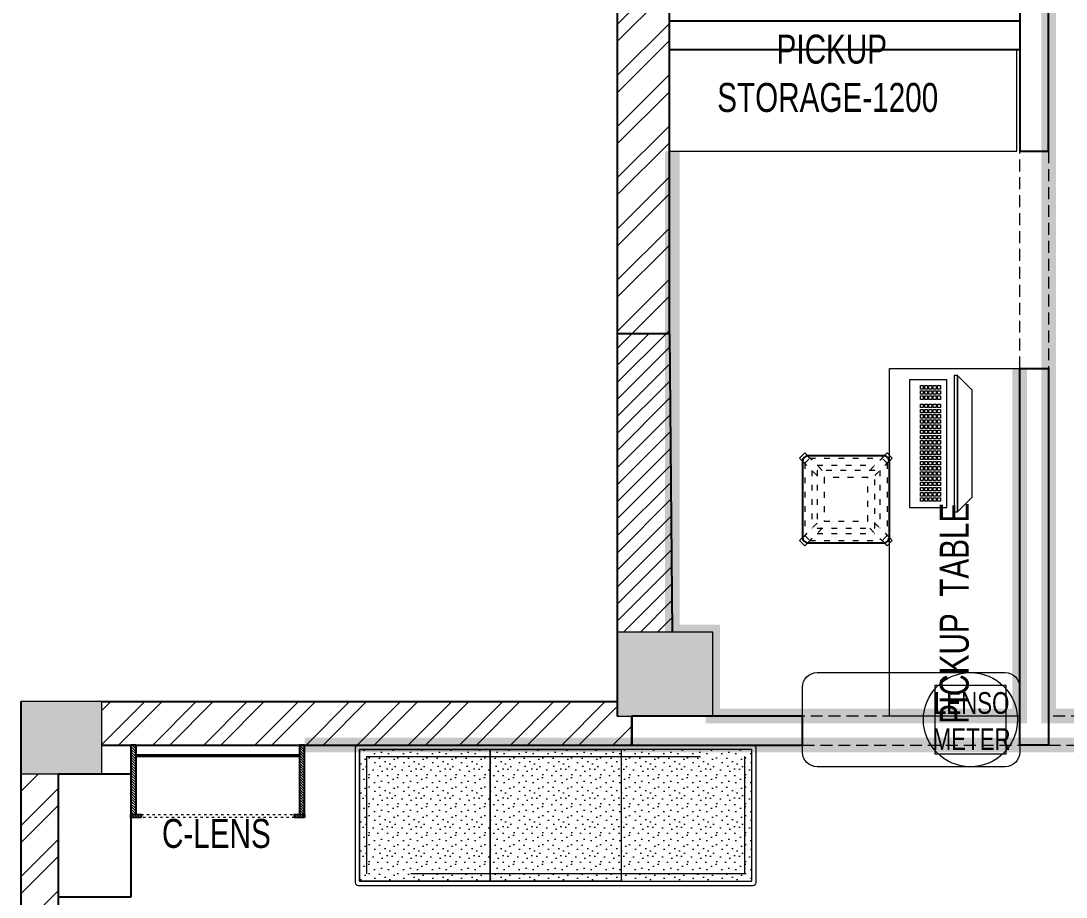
# Model space of a CAD drawing. Header units: feet. Extents: x 9622433 to 9628480, y -5942339 to -5927921.
# Drawn here: x 9622440 to 9626050, y -5934346 to -5931321 of the extents above; entities that cross this region are included whole.
import ezdxf

# ---------------------------------------------------------------- set-up
doc = ezdxf.new("R2010")
doc.units = ezdxf.units.FT
doc.header["$LTSCALE"] = 33
doc.header["$MEASUREMENT"] = 0
for name, pattern in [('a_p6_plan_L18$0$HIDDEN', [0.375, 0.25, -0.125]), ('ACAD_ISO03W100', [30, 12, -18]), ('HIDDEN2', [4.7625, 3.175, -1.5875])]:
    doc.linetypes.add(name, pattern=pattern)
for name, color, linetype, lineweight in [('A-COL', 243, 'Continuous', 9), ('column hatch', 5, 'Continuous', 0), ('HIDDEN LINE', 177, 'Continuous', 0), ('LENS-CURTAIN', 5, 'a_p6_plan_L18$0$HIDDEN', 9), ('LENS-DIM', 252, 'Continuous', 5), ('LENS-HATCH', 251, 'Continuous', 5), ('LENS-PARTITION', 21, 'Continuous', 25), ('LENS-TEXT', 31, 'Continuous', 5), ('LENS_CURTAIN', 5, 'a_p6_plan_L18$0$HIDDEN', 9), ('LK-EQPMT', 3, 'Continuous', 18), ('LK-FF&E FLOOR', 1, 'Continuous', 9), ('LK-FF&E WALL', 1, 'Continuous', 9), ('LK-FLUTTED FINISH', 20, 'Continuous', 30), ('LK-IT', 3, 'Continuous', 18), ('LK-TILES FINISH', 251, 'Continuous', 5), ('LN-ELEVATION-1', 81, 'Continuous', 25), ('LN-ELEVATION-2', 103, 'Continuous', 20), ('LN-ELEVATION-3', 125, 'Continuous', 18), ('LN-ELEVATION-4', 145, 'Continuous', 13), ('LN-ELEVATION-5', 167, 'Continuous', 5), ('LN-HATCH', 251, 'Continuous', 0), ('PLANO-TXT', 252, 'Continuous', 5)]:
    doc.layers.add(name, color=color, linetype=linetype, lineweight=lineweight)
doc.layers.add('A-WALL', color=1, linetype='Continuous')
doc.styles.add('LK TXT', font='GILC____.TTF', dxfattribs={"height": 100})
pattern_1 = [(225, (-9380682.82, 5277022.06), (88.2999593, -88.2999593), []), (225, (-9380741.69, 5277022.06), (88.2999593, -88.2999593), [])]
pattern_2 = [(45, (3990327.2935, 1709214.6916), (-4.4901280605, 4.4901280605), [])]

# ---------------------------------------------------------------- blocks, each defined once
blk = doc.blocks.new('3 seater Bench 1385')
at = {"layer": 'LENS-HATCH', "lineweight": 0}
h = blk.add_hatch(dxfattribs=at)
h.set_pattern_fill('STIP1', color=177, scale=100, angle=270, pattern_type=2)
h.set_pattern_definition([(270, (6617025.25, -170439.11), (100, -2e-13), [0, -100]), (270, (6617009.25, -170451.11), (100, -2e-13), [0, -100]), (270, (6616985.25, -170446.11), (100, -2e-13), [0, -100]), (270, (6616962.25, -170481.11), (100, -2e-13), [0, -100]), (270, (6616998.25, -170478.11), (100, -2e-13), [0, -100]), (270, (6617022.25, -170505.11), (100, -2e-13), [0, -100]), (270, (6617029.25, -170470.11), (100, -2e-13), [0, -100]), (270, (6616988.25, -170512.11), (100, -2e-13), [0, -100]), (270, (6616956.25, -170507.11), (100, -2e-13), [0, -100]), (270, (6616941.25, -170433.11), (100, -2e-13), [0, -100]), (270, (6616961.25, -170451.11), (100, -2e-13), [0, -100]), (270, (6616942.25, -170465.11), (100, -2e-13), [0, -100]), (270, (6617006.25, -170526.11), (100, -2e-13), [0, -100]), (270, (6616981.25, -170494.11), (100, -2e-13), [0, -100]), (270, (6617014.25, -170486.11), (100, -2e-13), [0, -100]), (270, (6617005.25, -170503.11), (100, -2e-13), [0, -100]), (270, (6616978.25, -170467.11), (100, -2e-13), [0, -100]), (270, (6617032.25, -170495.11), (100, -2e-13), [0, -100]), (270, (6616973.25, -170526.11), (100, -2e-13), [0, -100]), (270, (6616943.25, -170523.11), (100, -2e-13), [0, -100])])
h.paths.add_polyline_path([(677.5, 227.5), (225.8, 227.5), (225.8, -227.5), (677.5, -227.5)])
h.paths.add_polyline_path([(-225.8, 227.5), (225.8, 227.5), (225.8, -227.5), (-225.8, -227.5)])
h.paths.add_polyline_path([(-677.5, 227.5), (-225.8, 227.5), (-225.8, -227.5), (-677.5, -227.5)])
at = {"layer": 'LN-ELEVATION-2', "ltscale": 0.5}
for points in [[(-677.5, 227.5), (-225.8, 227.5), (-225.8, -227.5), (-677.5, -227.5)], [(-225.8, 227.5), (225.8, 227.5), (225.8, -227.5), (-225.8, -227.5)], [(677.5, 227.5), (225.8, 227.5), (225.8, -227.5), (677.5, -227.5)]]:
    blk.add_lwpolyline(points, close=True, dxfattribs=at)
at = {"layer": 'LN-ELEVATION-5', "ltscale": 0.5}
blk.add_lwpolyline([(682.5, 242.5), (-682.5, 242.5, 0.414214), (-692.5, 232.5), (-692.5, -232.5, 0.414214), (-682.5, -242.5), (682.5, -242.5, 0.414214), (692.5, -232.5), (692.5, 232.5, 0.414214)], format="xyb", close=True, dxfattribs=at)
blk.add_lwpolyline([(677.5, 227.5), (-677.5, 227.5), (-677.5, -227.5), (677.5, -227.5)], close=True, dxfattribs=at)
at = {"layer": 'LN-ELEVATION-5', "linetype": 'HIDDEN2', "ltscale": 11}
blk.add_lwpolyline([(-652.5, 202.5), (652.5, 202.5), (652.5, -202.5), (-652.5, -202.5)], close=True, dxfattribs=at)
blk = doc.blocks.new('A$Cbfece080')
at = {"layer": 'column hatch'}
h = blk.add_hatch(color=8, dxfattribs=at)
h.dxf.hatch_style = 1
h.paths.add_polyline_path([(-1581.3, 928.5), (-1861.3, 928.5), (-1861.3, 588.5), (-1681.3, 588.5), (-1581.3, 588.5)])
h.paths.add_polyline_path([(2118.7, 1718.5), (1908.7, 1718.5), (1908.7, 1343.5), (2118.7, 1343.5)])
h.paths.add_polyline_path([(2118.7, -3026.5), (1788.7, -3026.5), (1788.7, -3316.5), (2118.7, -3316.5)])
h.paths.add_polyline_path([(-1531.3, -3791.5), (-1861.3, -3791.5), (-1861.3, -4081.5), (-1531.3, -4081.5)])
h.paths.add_polyline_path([(-3641.3, -4031.5), (-3921.3, -4031.5), (-3921.3, -4281.5), (-3641.3, -4281.5)])
h.paths.add_polyline_path([(-384.9, -8080.2), (-665.8, -8080.2), (-665.8, -8305.1), (-384.9, -8305.1)])
h.paths.add_polyline_path([(-3621.3, -8606.5), (-3921.3, -8606.5), (-3921.3, -8896.5), (-3621.3, -8896.5)])
h.paths.add_polyline_path([(-3671.3, -11506.5), (-3921.3, -11506.5), (-3921.3, -11846.5), (-3671.3, -11846.5)])
at = {"layer": 'LN-HATCH'}
h = blk.add_hatch(dxfattribs=at)
h.set_pattern_fill('ANSI32', color=256, scale=333, angle=180)
h.set_pattern_definition(pattern_1)
h.paths.add_polyline_path([(2118.7, -3316.5), (1988.7, -3316.5), (1988.7, -7616.5), (1888.7, -7616.5), (1888.7, -11846.5), (2118.7, -11846.5)])
h.paths.add_polyline_path([(-3791.3, -4281.5), (-3921.3, -4281.5), (-3921.3, -8606.5), (-3791.3, -8606.5)])
h.paths.add_polyline_path([(-1811.3, -4081.5), (-1861.3, -4081.5), (-1861.3, -4031.5), (-3641.3, -4031.5), (-3641.3, -4181.5), (-1811.3, -4181.5)])
h.paths.add_polyline_path([(2118.7, 1343.5), (1988.7, 1343.5), (1988.7, -3026.5), (2118.7, -3026.5)])
h = blk.add_hatch(dxfattribs=at)
h.set_pattern_fill('ANSI32', color=256, scale=333, angle=180)
h.set_pattern_definition(pattern_1)
h.paths.add_polyline_path([(-1681.3, 88.5), (-1861.3, 88.5), (-1861.3, -2761.5), (-1681.3, -2761.5)])
h = blk.add_hatch(dxfattribs=at)
h.set_pattern_fill('ANSI31', color=256, scale=333, angle=180)
h.set_pattern_definition([(225, (-9380682.822, 5277022.065), (29.43331977, -29.43331977), [])])
h.paths.add_polyline_path([(-1681.3, -2761.5), (-1861.3, -2761.5), (-1861.3, -3791.5), (-1671.3, -3791.5)])
at = {"layer": 'A-COL'}
for p, q in [((-1531.3, -3791.5), (-1861.3, -3791.5)), ((-1861.3, -4081.5), (-1861.3, -3791.5)), ((-1531.3, -4081.5), (-1531.3, -3791.5)), ((-3641.3, -4031.5), (-3921.3, -4031.5)), ((-3921.3, -4281.5), (-3921.3, -4031.5)), ((-3641.3, -4281.5), (-3641.3, -4031.5)), ((-1861.3, -4081.5), (-1531.3, -4081.5)), ((-3921.3, -4281.5), (-3641.3, -4281.5))]:
    blk.add_line(p, q, dxfattribs=at)
at = {"layer": 'A-WALL'}
for p, q in [((-1861.3, 88.5), (-1861.3, -4081.5)), ((-1681.3, -2761.5), (-1681.3, 88.5)), ((-1681.3, -2761.5), (-1861.3, -2761.5)), ((-1681.3, -2761.5), (-1671.3, -3791.5)), ((-3921.3, -4031.5), (-3921.3, -11846.5)), ((-3641.3, -4031.5), (-1861.3, -4031.5)), ((-1811.3, -4181.5), (-1811.3, -4081.5)), ((-3641.3, -4181.5), (-1811.3, -4181.5)), ((-3791.3, -8606.5), (-3791.3, -4281.5))]:
    blk.add_line(p, q, dxfattribs=at)
blk = doc.blocks.new('CLENS 600 TYPE 6')
at = {"layer": 'LN-ELEVATION-1', "ltscale": 0.5}
blk.add_lwpolyline([(130, -225), (-130, -225, -0.414214), (-150, -205), (-150, 55, -0.414214), (-130, 75), (130, 75, -0.414214), (150, 55), (150, -205, -0.414214)], format="xyb", close=True, dxfattribs=at)
at = {"layer": 'LN-ELEVATION-3', "linetype": 'ACAD_ISO03W100', "ltscale": 0.05}
for p, q in [((-100, 7.3), (-142.4, 49.7)), ((-142.4, -199.7), (-142.4, 49.7)), ((-82.3, 25), (-124.7, 67.4)), ((124.7, 67.4), (-124.7, 67.4)), ((99.7, 42.4), (-99.7, 42.4)), ((82.3, 25), (124.7, 67.4)), ((100, 7.3), (142.4, 49.7)), ((142.4, -199.7), (142.4, 49.7)), ((-117.4, -174.7), (-117.4, 24.7)), ((117.4, -174.7), (117.4, 24.7)), ((-100, -157.3), (-142.4, -199.7)), ((-82.3, -175), (-124.7, -217.4)), ((82.3, -175), (124.7, -217.4)), ((100, -157.3), (142.4, -199.7)), ((99.7, -192.4), (-99.7, -192.4)), ((124.7, -217.4), (-124.7, -217.4))]:
    blk.add_line(p, q, dxfattribs=at)
for points in [[(-132.2, 74.9), (-124.7, 67.4), (-142.4, 49.7), (-149.9, 57.2)], [(132.2, 74.9), (124.7, 67.4), (142.4, 49.7), (149.9, 57.2)], [(-132.2, -224.9), (-124.7, -217.4), (-142.4, -199.7), (-149.9, -207.2)], [(132.2, -224.9), (124.7, -217.4), (142.4, -199.7), (149.9, -207.2)]]:
    blk.add_lwpolyline(points, dxfattribs=at)
for points in [[(100, -175), (-100, -175), (-100, 25), (100, 25)], [(75, -150), (-75, -150), (-75, 0), (75, 0)]]:
    blk.add_lwpolyline(points, close=True, dxfattribs=at)
at = {"layer": 'LN-ELEVATION-5', "ltscale": 0.5}
for points in [[(-149.9, 57.2), (-160.1, 67.4), (-142.4, 85.1), (-132.2, 74.9)], [(149.9, 57.2), (160.1, 67.4), (142.4, 85.1), (132.2, 74.9)], [(-149.9, -207.2), (-160.1, -217.4), (-142.4, -235.1), (-132.2, -224.9)], [(149.9, -207.2), (160.1, -217.4), (142.4, -235.1), (132.2, -224.9)]]:
    blk.add_lwpolyline(points, dxfattribs=at)
blk = doc.blocks.new('*U25')
at = {"layer": 'LK-EQPMT', "ltscale": 12}
blk.add_lwpolyline([(6, 4.9), (-6, 4.9), (-6, -4.9), (6, -4.9)], close=True, dxfattribs=at)
blk = doc.blocks.new('*U26')
at = {"color": 0, "linetype": 'ByBlock', "lineweight": -2}
for p in [(0, 0), (18, 0), (35.9, 0), (53.9, 0), (71.8, 0), (89.8, 0), (107.8, 0), (125.7, 0), (143.7, 0), (161.6, 0), (179.6, 0), (197.6, 0), (215.5, 0), (233.5, 0), (251.4, 0), (269.4, 0), (287.4, 0), (305.3, 0), (323.3, 0), (0, -14.7), (0, -29.5), (18, -14.7), (18, -29.5), (35.9, -14.7), (35.9, -29.5), (53.9, -14.7), (53.9, -29.5), (71.8, -14.7), (71.8, -29.5), (89.8, -14.7), (89.8, -29.5), (107.8, -14.7), (107.8, -29.5), (125.7, -14.7), (125.7, -29.5), (143.7, -14.7), (143.7, -29.5), (161.6, -14.7), (161.6, -29.5), (179.6, -14.7), (179.6, -29.5), (197.6, -14.7), (197.6, -29.5), (215.5, -14.7), (215.5, -29.5), (233.5, -14.7), (233.5, -29.5), (251.4, -14.7), (251.4, -29.5), (269.4, -14.7), (269.4, -29.5), (287.4, -14.7), (287.4, -29.5), (305.3, -14.7), (305.3, -29.5), (323.3, -14.7), (323.3, -29.5), (0, -44.2), (0, -59), (18, -44.2), (18, -59), (35.9, -44.2), (35.9, -59), (53.9, -44.2), (53.9, -59), (71.8, -44.2), (71.8, -59), (89.8, -44.2), (89.8, -59), (107.8, -44.2), (107.8, -59), (125.7, -44.2), (125.7, -59), (143.7, -44.2), (143.7, -59), (161.6, -44.2), (161.6, -59), (179.6, -44.2), (179.6, -59), (197.6, -44.2), (197.6, -59), (215.5, -44.2), (215.5, -59), (233.5, -44.2), (233.5, -59), (251.4, -44.2), (251.4, -59), (269.4, -44.2), (269.4, -59), (287.4, -44.2), (287.4, -59), (305.3, -44.2), (305.3, -59), (323.3, -44.2), (323.3, -59)]:
    blk.add_blockref('*U25', p, dxfattribs=at)
blk = doc.blocks.new('*U23')
at = {"layer": 'LK-EQPMT', "ltscale": 12}
blk.add_lwpolyline([(6, 4.9), (-6, 4.9), (-6, -4.9), (6, -4.9)], close=True, dxfattribs=at)
blk = doc.blocks.new('*U24')
at = {"color": 0, "linetype": 'ByBlock', "lineweight": -2}
for p in [(0, 0), (18, 0), (35.9, 0), (0, -14.7), (0, -29.5), (18, -14.7), (18, -29.5), (35.9, -14.7), (35.9, -29.5), (0, -44.2), (0, -59), (18, -44.2), (18, -59), (35.9, -44.2), (35.9, -59)]:
    blk.add_blockref('*U23', p, dxfattribs=at)
blk = doc.blocks.new('*U18')
at = {"ltscale": 12}
blk.add_lwpolyline([(8, 0), (8, 129.1), (448, 129.1), (448, 0)], close=True, dxfattribs=at)
for name, p in [('*U26', (35.2, 101.6)), ('*U24', (386.6, 101.6))]:
    blk.add_blockref(name, p)
blk = doc.blocks.new('Pickup table PC')
at = {"layer": 'LN-ELEVATION-2', "ltscale": 0.5}
for points in [[(470, 50), (0, 50), (0, 62), (470, 62)], [(420, 0), (50, 0), (0, 50), (470, 50)]]:
    blk.add_lwpolyline(points, close=True, dxfattribs=at)
blk = doc.blocks.new('CLENS 600')
at = {"layer": 'LN-HATCH', "ltscale": 0.5}
h = blk.add_hatch(dxfattribs=at)
h.set_pattern_fill('ANSI31', color=256, scale=2)
h.set_pattern_definition(pattern_2)
h.paths.add_polyline_path([(-600, 0), (-582, 0), (-582, -240), (-600, -240)])
h = blk.add_hatch(dxfattribs=at)
h.set_pattern_fill('ANSI31', color=256, scale=2)
h.set_pattern_definition([(45, (3975657.573, 1709214.6916), (-4.490128061, 4.490128061), [])])
h.paths.add_polyline_path([(-18, 0), (0, 0), (0, -240), (-18, -240)])
h = blk.add_hatch(dxfattribs=at)
h.set_pattern_fill('ANSI31', color=256, scale=2)
h.set_pattern_definition([(45, (3990252.2935, 1709214.6916), (-4.4901280605, 4.4901280605), [])])
h.paths.add_polyline_path([(-582, -40), (-18, -40), (-18, -34), (-582, -34)])
h = blk.add_hatch(dxfattribs=at)
h.set_pattern_fill('ANSI31', color=256, scale=2)
h.set_pattern_definition(pattern_2)
h.paths.add_polyline_path([(-600, -250), (-565, -250), (-565, -240), (-600, -240)])
h = blk.add_hatch(dxfattribs=at)
h.set_pattern_fill('ANSI31', color=256, scale=2)
h.set_pattern_definition([(45, (3990177.2935, 1709214.6916), (-4.4901280605, 4.4901280605), [])])
h.paths.add_polyline_path([(-35, -250), (0, -250), (0, -240), (-35, -240)])
at = {"layer": 'HIDDEN LINE', "linetype": 'ACAD_ISO03W100', "ltscale": 0.02}
for p, q in [((-35, -240), (-565, -240)), ((-565, -250), (-35, -250))]:
    blk.add_line(p, q, dxfattribs=at)
at = {"layer": 'LN-ELEVATION-1', "ltscale": 0.5}
for points in [[(-600, 0), (-582, 0), (-582, -240), (-600, -240)], [(-18, 0), (0, 0), (0, -240), (-18, -240)], [(-582, -40), (-18, -40), (-18, -34), (-582, -34)], [(-600, -250), (-565, -250), (-565, -240), (-600, -240)], [(-35, -250), (0, -250), (0, -240), (-35, -240)]]:
    blk.add_lwpolyline(points, close=True, dxfattribs=at)
at = {"layer": 'LN-ELEVATION-4'}
blk.add_line((-18, 0), (-582, 0), dxfattribs=at)

msp = doc.modelspace()

# ---------------------------------------------------------------- linework, layer by layer
at = {"layer": 'LENS-CURTAIN', "ltscale": 5}
for points in [[(9625889.9, -5932521.2), (9625889.9, -5931771.2), (9625989.9, -5931771.2), (9625989.9, -5932521.2)], [(9625889.9, -5933721.2), (9625139.9, -5933721.2), (9625139.9, -5933821.2), (9625889.9, -5933821.2)], [(9625989.9, -5933821.2), (9626789.9, -5933821.2), (9626789.9, -5933721.2), (9625989.9, -5933721.2)]]:
    msp.add_lwpolyline(points, close=True, dxfattribs=at)
at = {"layer": 'LENS-PARTITION'}
for points in [[(9625989.9, -5929320.7), (9625889.9, -5929320.7), (9625889.9, -5931771.2), (9625989.9, -5931771.2)], [(9625889.9, -5931421.2), (9624679.9, -5931421.2), (9624679.9, -5931321.2), (9625889.9, -5931321.2)], [(9625989.9, -5933821.2), (9625889.9, -5933821.2), (9625889.9, -5932521.2), (9625989.9, -5932521.2)], [(9625139.9, -5933721.2), (9624549.9, -5933721.2), (9624549.9, -5933821.2), (9625139.9, -5933821.2)], [(9622819.9, -5934346.2), (9622569.9, -5934346.2), (9622569.9, -5933921.2), (9622819.9, -5933921.2)]]:
    msp.add_lwpolyline(points, close=True, dxfattribs=at)
at = {"layer": 'LENS_CURTAIN', "ltscale": 5}
msp.add_lwpolyline([(9625889.9, -5933721.2), (9625139.9, -5933721.2), (9625139.9, -5933821.2), (9625889.9, -5933821.2)], close=True, dxfattribs=at)
at = {"layer": 'LK-EQPMT'}
msp.add_lwpolyline([(9625842.8, -5933851.2), (9625842.8, -5933616.2), (9625596.8, -5933616.2), (9625596.8, -5933851.2)], close=True, dxfattribs=at)
at = {"layer": 'LK-FF&E WALL'}
for points in [[(9625879.9, -5931771.2), (9625879.9, -5931421.2), (9624679.9, -5931421.2), (9624679.9, -5931771.2)], [(9625889.9, -5932521.2), (9625889.9, -5933721.2), (9625439.9, -5933721.2), (9625439.9, -5932521.2)]]:
    msp.add_lwpolyline(points, close=True, dxfattribs=at)
msp.add_lwpolyline([(9625139.9, -5933846.2), (9625139.9, -5933621.2, -0.414214), (9625189.9, -5933571.2), (9625839.9, -5933571.2, -0.414214), (9625889.9, -5933621.2), (9625889.9, -5933846.2, -0.414214), (9625839.9, -5933896.2), (9625189.9, -5933896.2, -0.414214)], format="xyb", close=True, dxfattribs=at)
msp.add_circle((9625719.8, -5933733.7), 162.5, dxfattribs=at)
at = {"layer": 'LK-FLUTTED FINISH', "linetype": 'ACAD_ISO03W100', "ltscale": 0.05, "const_width": 50}
msp.add_lwpolyline([(9623419.9, -5933821.2), (9626789.9, -5933821.2)], dxfattribs=at)
at = {"layer": 'LK-TILES FINISH', "color": 212, "linetype": 'ACAD_ISO03W100', "ltscale": 0.05, "const_width": 50}
for points in [[(9626789.9, -5929421.2), (9626789.9, -5933721.2), (9625989.9, -5933721.2), (9625989.9, -5929421.8)], [(9625889.9, -5932521.2), (9625889.9, -5933721.2), (9624829.9, -5933721.2), (9624829.9, -5933431.2), (9624689.9, -5933431.2), (9624689.9, -5931771.2)]]:
    msp.add_lwpolyline(points, dxfattribs=at)

# ---------------------------------------------------------------- block references
at = {"layer": 'LENS-DIM', "color": 2}
msp.add_blockref('A$Cbfece080', (9626361.1, -5929639.7), dxfattribs=at)
at = {"layer": 'LK-FF&E FLOOR'}
msp.add_blockref('3 seater Bench 1385', (9624287, -5934063.7), dxfattribs=at)
at = {"layer": 'LK-FF&E WALL', "xscale": -1, "rotation": 270.0000000000001}
msp.add_blockref('CLENS 600 TYPE 6', (9625364.9, -5932973), dxfattribs=at)
at = {"layer": 'LK-FF&E WALL', "xscale": -1}
msp.add_blockref('CLENS 600', (9622819.9, -5933821.2), dxfattribs=at)
at = {"layer": 'LK-IT', "ltscale": 0.5, "xscale": -1, "rotation": 270.0000000000001}
msp.add_blockref('*U18', (9625509.5, -5933008.8), dxfattribs=at)
at = {"layer": 'LK-IT', "xscale": -1, "rotation": 90}
msp.add_blockref('Pickup table PC', (9625725.7, -5932545.8), dxfattribs=at)

# ---------------------------------------------------------------- texts
at = {"layer": 'LENS-TEXT', "color": 0, "linetype": 'Continuous', "ltscale": 3, "attachment_point": 5, "style": 'LK TXT'}
for s, width, gutter_width, insert, char_height in [(' PICKUP STORAGE-1200', 1099.487, 1, (9625226.8, -5931502.8), 100), ('LENSO\\PMETER', 353.056, 0.5, (9625724.1, -5933738.6), 75)]:
    msp.add_mtext_dynamic_manual_height_columns(s, width=width, gutter_width=gutter_width, heights=[0], dxfattribs=dict(at, insert=insert, char_height=char_height))
at = {"layer": 'LENS-TEXT', "color": 0, "linetype": 'Continuous', "ltscale": 3, "insert": (9625664.7, -5933366.3), "char_height": 100, "attachment_point": 5, "rotation": 90, "style": 'LK TXT'}
msp.add_mtext_dynamic_manual_height_columns('PICKUP  TABLE  ', width=783.964, gutter_width=1, heights=[0], dxfattribs=at)
at = {"layer": 'PLANO-TXT', "linetype": 'Continuous', "ltscale": 3, "insert": (9623115.1, -5934127.1), "char_height": 100, "width": 271.785, "attachment_point": 5, "style": 'LK TXT'}
msp.add_mtext('C-LENS', dxfattribs=at)

doc.saveas('drawing.dxf')
